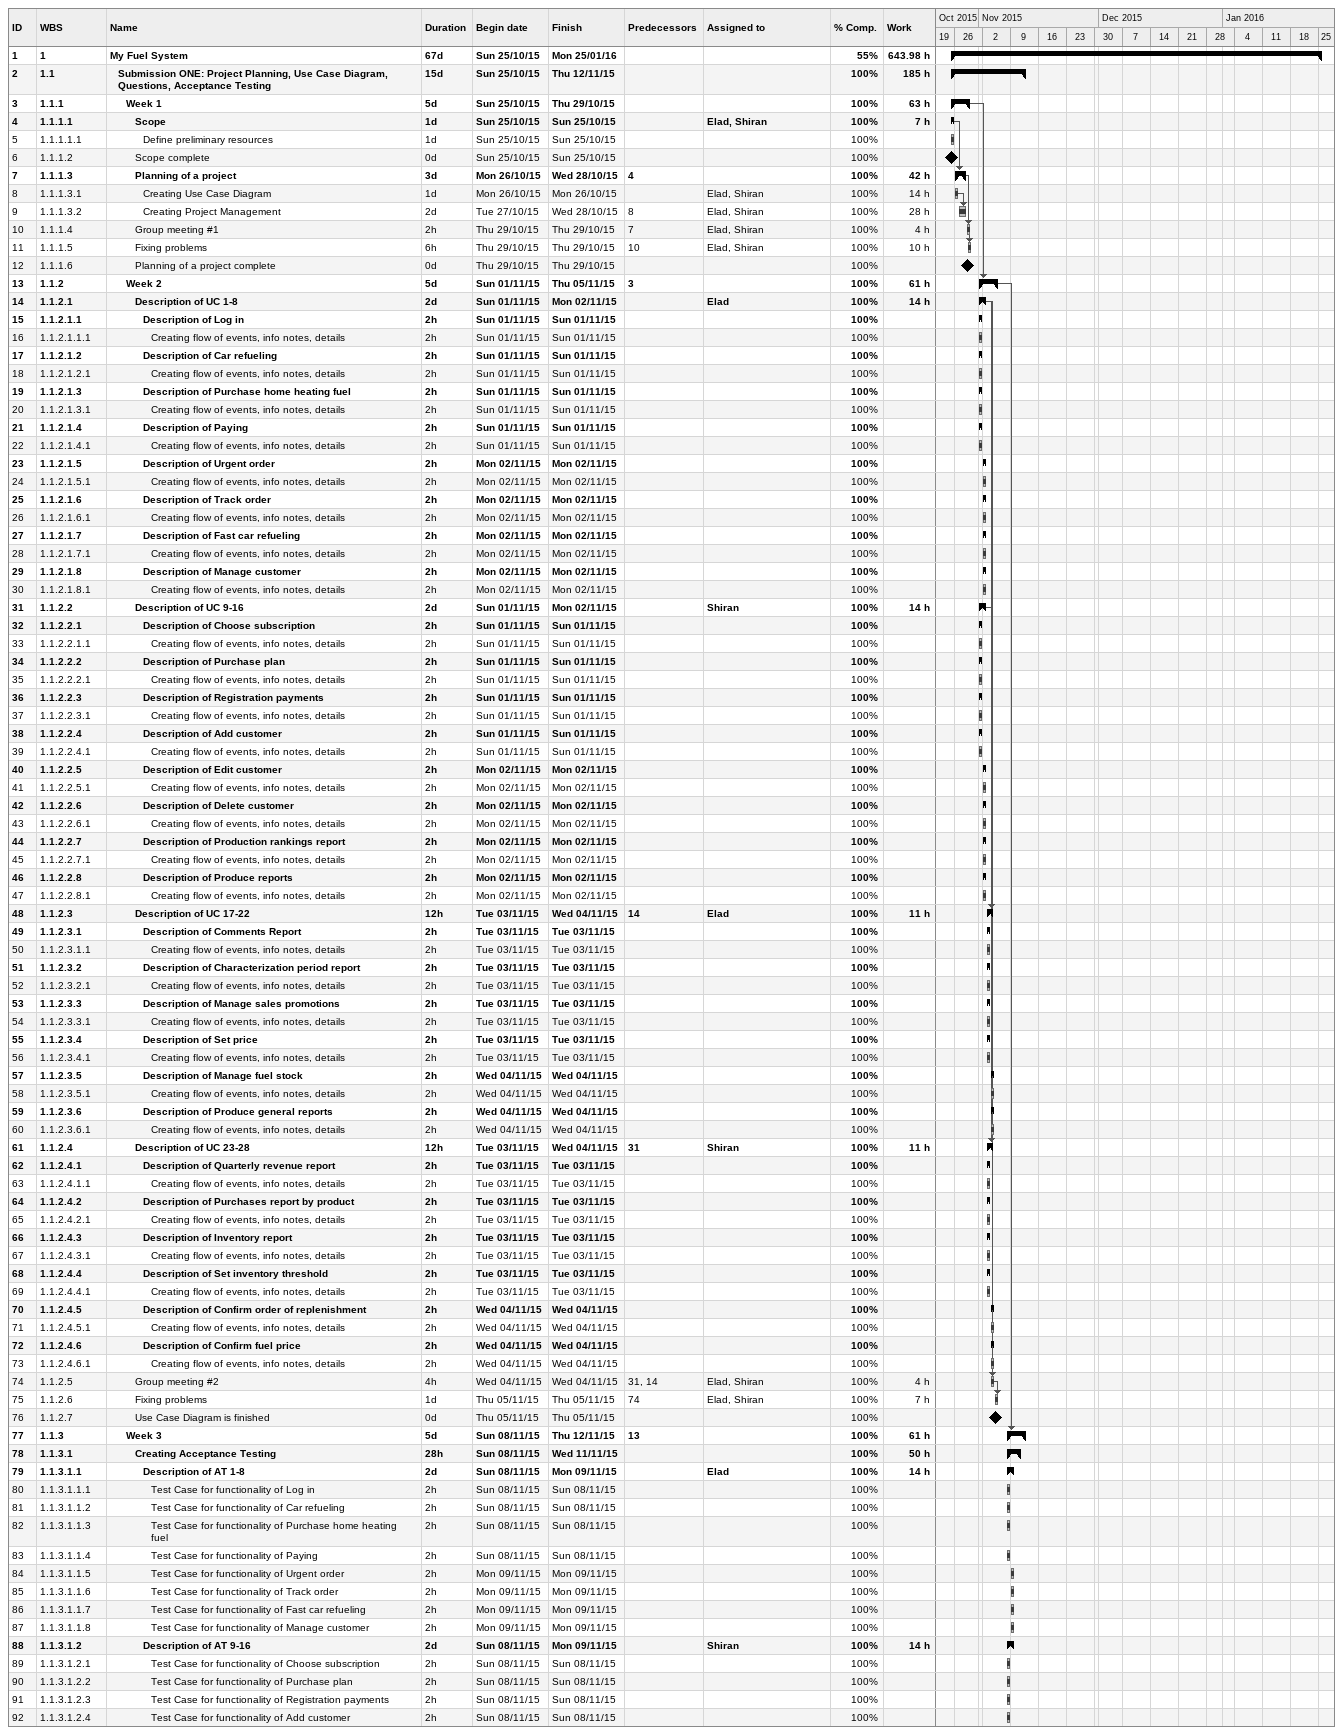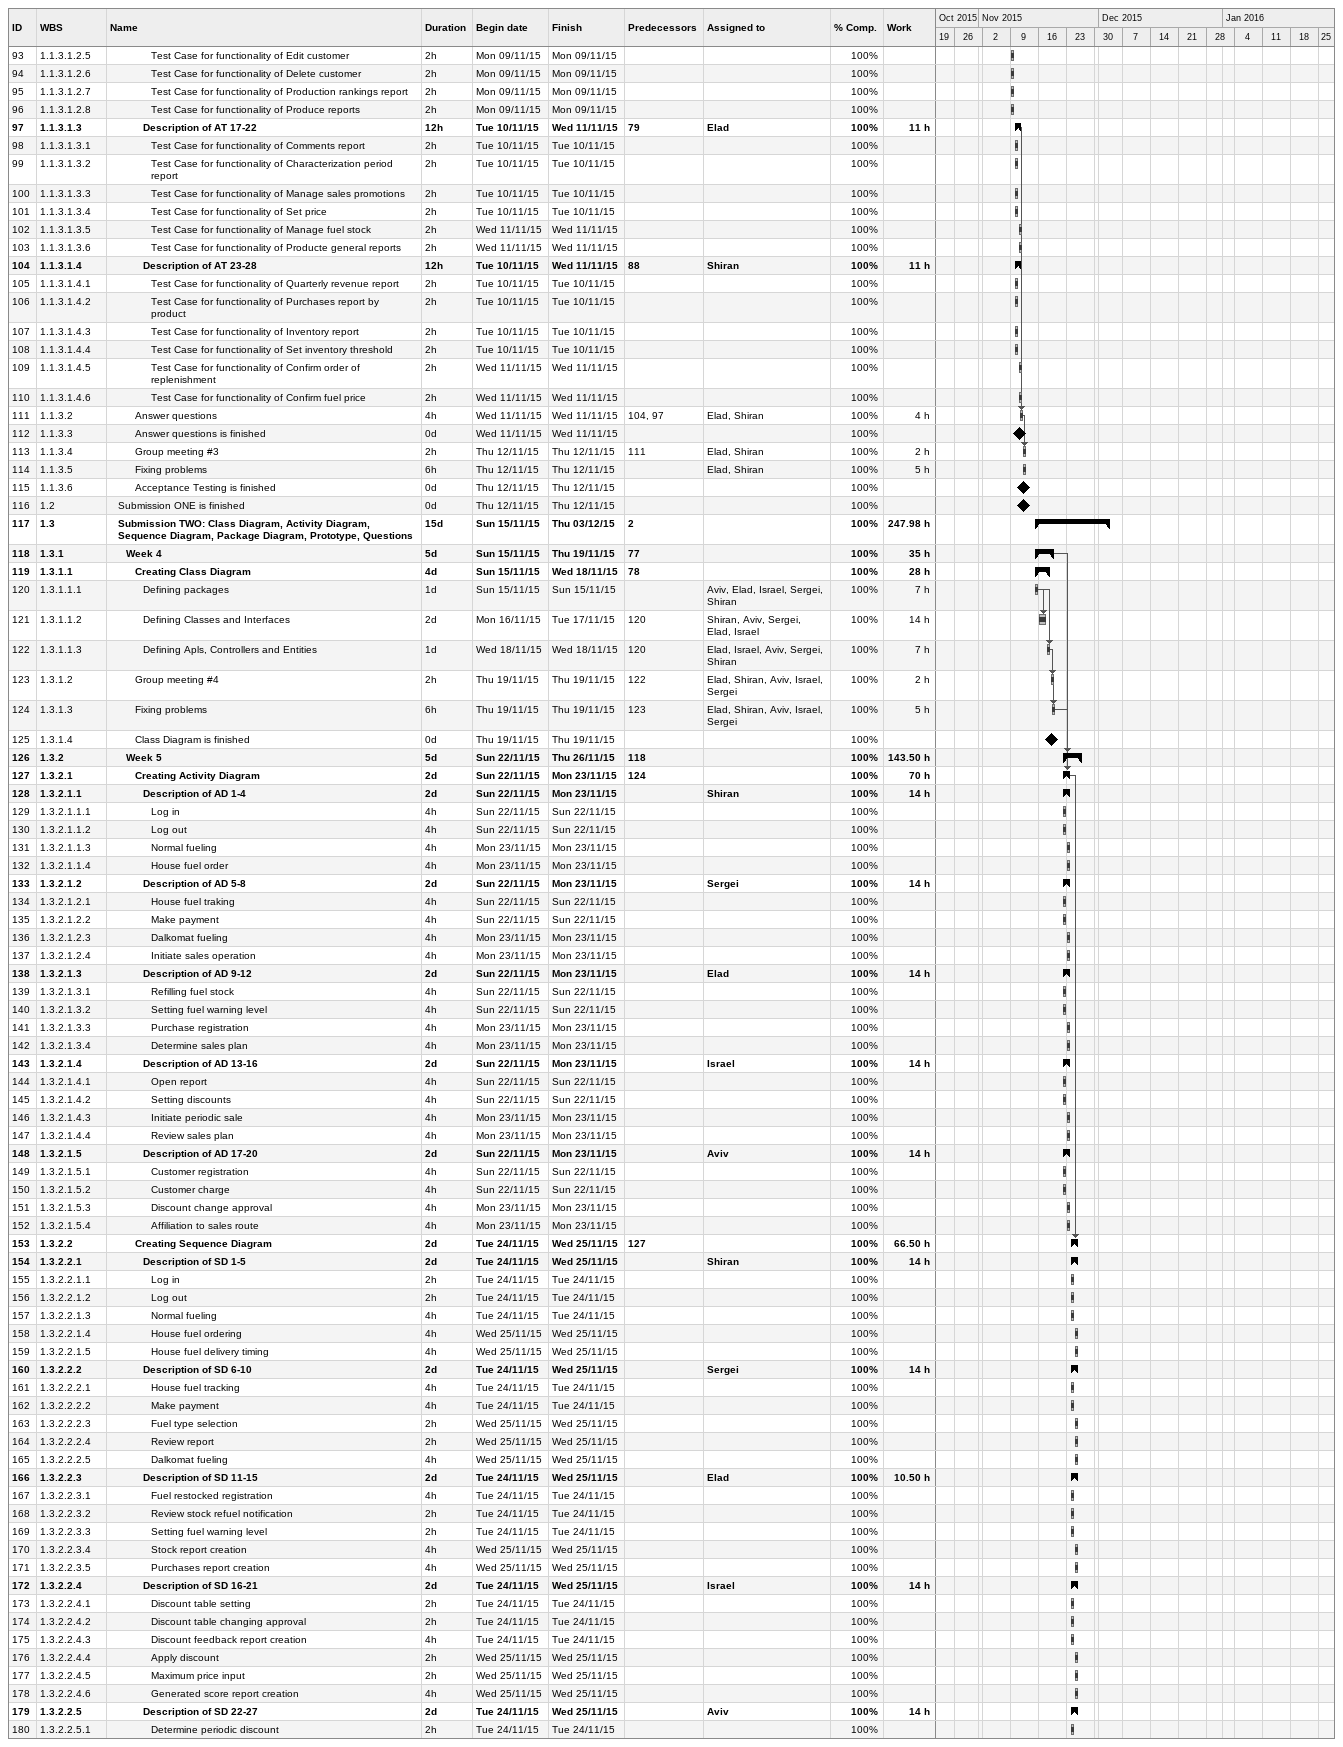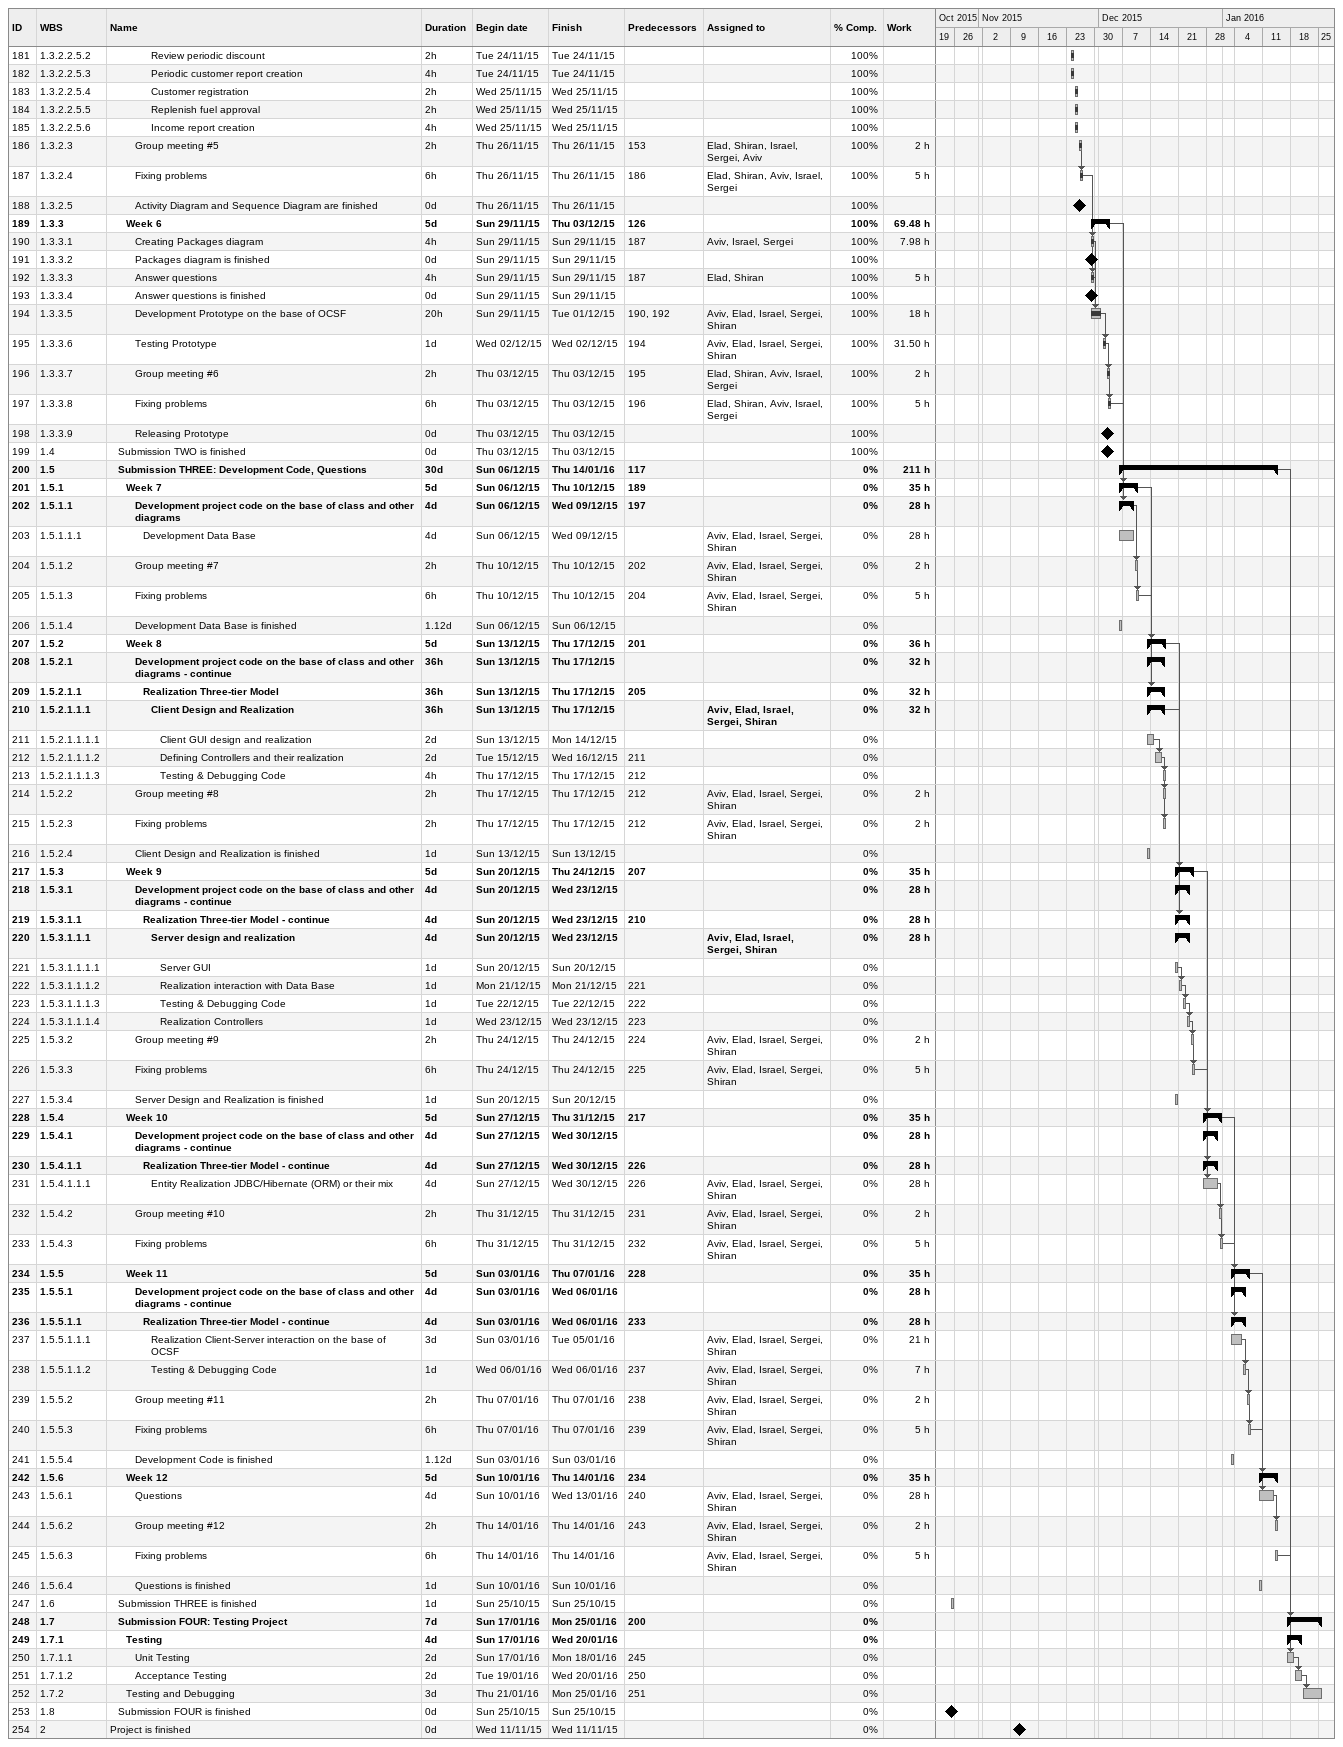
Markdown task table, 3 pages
| ID | WBS | Task | Duration | Start | Finish | Predecessors | Resources | % complete | Work (h) |
|---|---|---|---|---|---|---|---|---|---|
| 1 | 1 | **My Fuel System** | 67d | 2015-10-25 | 2016-01-25 |  |  | 55 | 643.98 |
| 2 | 1.1 | **Submission ONE: Project Planning, Use Case Diagram, Questions, Acceptance Testing** | 15d | 2015-10-25 | 2015-11-12 |  |  | 100 | 185 |
| 3 | 1.1.1 | **Week 1** | 5d | 2015-10-25 | 2015-10-29 |  |  | 100 | 63 |
| 4 | 1.1.1.1 | **Scope** | 1d | 2015-10-25 | 2015-10-25 |  | Elad, Shiran | 100 | 7 |
| 5 | 1.1.1.1.1 | Define preliminary resources | 1d | 2015-10-25 | 2015-10-25 |  |  | 100 |  |
| 6 | 1.1.1.2 | Scope complete | 0d | 2015-10-25 | 2015-10-25 |  |  | 100 |  |
| 7 | 1.1.1.3 | **Planning of a project** | 3d | 2015-10-26 | 2015-10-28 | 4 |  | 100 | 42 |
| 8 | 1.1.1.3.1 | Creating Use Case Diagram | 1d | 2015-10-26 | 2015-10-26 |  | Elad, Shiran | 100 | 14 |
| 9 | 1.1.1.3.2 | Creating Project Management | 2d | 2015-10-27 | 2015-10-28 | 8 | Elad, Shiran | 100 | 28 |
| 10 | 1.1.1.4 | Group meeting #1 | 2h | 2015-10-29 | 2015-10-29 | 7 | Elad, Shiran | 100 | 4 |
| 11 | 1.1.1.5 | Fixing problems | 6h | 2015-10-29 | 2015-10-29 | 10 | Elad, Shiran | 100 | 10 |
| 12 | 1.1.1.6 | Planning of a project complete | 0d | 2015-10-29 | 2015-10-29 |  |  | 100 |  |
| 13 | 1.1.2 | **Week 2** | 5d | 2015-11-01 | 2015-11-05 | 3 |  | 100 | 61 |
| 14 | 1.1.2.1 | **Description of UC 1-8** | 2d | 2015-11-01 | 2015-11-02 |  | Elad | 100 | 14 |
| 15 | 1.1.2.1.1 | **Description of Log in** | 2h | 2015-11-01 | 2015-11-01 |  |  | 100 |  |
| 16 | 1.1.2.1.1.1 | Creating flow of events, info notes, details | 2h | 2015-11-01 | 2015-11-01 |  |  | 100 |  |
| 17 | 1.1.2.1.2 | **Description of Car refueling** | 2h | 2015-11-01 | 2015-11-01 |  |  | 100 |  |
| 18 | 1.1.2.1.2.1 | Creating flow of events, info notes, details | 2h | 2015-11-01 | 2015-11-01 |  |  | 100 |  |
| 19 | 1.1.2.1.3 | **Description of Purchase home heating fuel** | 2h | 2015-11-01 | 2015-11-01 |  |  | 100 |  |
| 20 | 1.1.2.1.3.1 | Creating flow of events, info notes, details | 2h | 2015-11-01 | 2015-11-01 |  |  | 100 |  |
| 21 | 1.1.2.1.4 | **Description of Paying** | 2h | 2015-11-01 | 2015-11-01 |  |  | 100 |  |
| 22 | 1.1.2.1.4.1 | Creating flow of events, info notes, details | 2h | 2015-11-01 | 2015-11-01 |  |  | 100 |  |
| 23 | 1.1.2.1.5 | **Description of Urgent order** | 2h | 2015-11-02 | 2015-11-02 |  |  | 100 |  |
| 24 | 1.1.2.1.5.1 | Creating flow of events, info notes, details | 2h | 2015-11-02 | 2015-11-02 |  |  | 100 |  |
| 25 | 1.1.2.1.6 | **Description of Track order** | 2h | 2015-11-02 | 2015-11-02 |  |  | 100 |  |
| 26 | 1.1.2.1.6.1 | Creating flow of events, info notes, details | 2h | 2015-11-02 | 2015-11-02 |  |  | 100 |  |
| 27 | 1.1.2.1.7 | **Description of Fast car refueling** | 2h | 2015-11-02 | 2015-11-02 |  |  | 100 |  |
| 28 | 1.1.2.1.7.1 | Creating flow of events, info notes, details | 2h | 2015-11-02 | 2015-11-02 |  |  | 100 |  |
| 29 | 1.1.2.1.8 | **Description of Manage customer** | 2h | 2015-11-02 | 2015-11-02 |  |  | 100 |  |
| 30 | 1.1.2.1.8.1 | Creating flow of events, info notes, details | 2h | 2015-11-02 | 2015-11-02 |  |  | 100 |  |
| 31 | 1.1.2.2 | **Description of UC 9-16** | 2d | 2015-11-01 | 2015-11-02 |  | Shiran | 100 | 14 |
| 32 | 1.1.2.2.1 | **Description of Choose subscription** | 2h | 2015-11-01 | 2015-11-01 |  |  | 100 |  |
| 33 | 1.1.2.2.1.1 | Creating flow of events, info notes, details | 2h | 2015-11-01 | 2015-11-01 |  |  | 100 |  |
| 34 | 1.1.2.2.2 | **Description of Purchase plan** | 2h | 2015-11-01 | 2015-11-01 |  |  | 100 |  |
| 35 | 1.1.2.2.2.1 | Creating flow of events, info notes, details | 2h | 2015-11-01 | 2015-11-01 |  |  | 100 |  |
| 36 | 1.1.2.2.3 | **Description of Registration payments** | 2h | 2015-11-01 | 2015-11-01 |  |  | 100 |  |
| 37 | 1.1.2.2.3.1 | Creating flow of events, info notes, details | 2h | 2015-11-01 | 2015-11-01 |  |  | 100 |  |
| 38 | 1.1.2.2.4 | **Description of Add customer** | 2h | 2015-11-01 | 2015-11-01 |  |  | 100 |  |
| 39 | 1.1.2.2.4.1 | Creating flow of events, info notes, details | 2h | 2015-11-01 | 2015-11-01 |  |  | 100 |  |
| 40 | 1.1.2.2.5 | **Description of Edit customer** | 2h | 2015-11-02 | 2015-11-02 |  |  | 100 |  |
| 41 | 1.1.2.2.5.1 | Creating flow of events, info notes, details | 2h | 2015-11-02 | 2015-11-02 |  |  | 100 |  |
| 42 | 1.1.2.2.6 | **Description of Delete customer** | 2h | 2015-11-02 | 2015-11-02 |  |  | 100 |  |
| 43 | 1.1.2.2.6.1 | Creating flow of events, info notes, details | 2h | 2015-11-02 | 2015-11-02 |  |  | 100 |  |
| 44 | 1.1.2.2.7 | **Description of Production rankings report** | 2h | 2015-11-02 | 2015-11-02 |  |  | 100 |  |
| 45 | 1.1.2.2.7.1 | Creating flow of events, info notes, details | 2h | 2015-11-02 | 2015-11-02 |  |  | 100 |  |
| 46 | 1.1.2.2.8 | **Description of Produce reports** | 2h | 2015-11-02 | 2015-11-02 |  |  | 100 |  |
| 47 | 1.1.2.2.8.1 | Creating flow of events, info notes, details | 2h | 2015-11-02 | 2015-11-02 |  |  | 100 |  |
| 48 | 1.1.2.3 | **Description of UC 17-22** | 12h | 2015-11-03 | 2015-11-04 | 14 | Elad | 100 | 11 |
| 49 | 1.1.2.3.1 | **Description of Comments Report** | 2h | 2015-11-03 | 2015-11-03 |  |  | 100 |  |
| 50 | 1.1.2.3.1.1 | Creating flow of events, info notes, details | 2h | 2015-11-03 | 2015-11-03 |  |  | 100 |  |
| 51 | 1.1.2.3.2 | **Description of Characterization period report** | 2h | 2015-11-03 | 2015-11-03 |  |  | 100 |  |
| 52 | 1.1.2.3.2.1 | Creating flow of events, info notes, details | 2h | 2015-11-03 | 2015-11-03 |  |  | 100 |  |
| 53 | 1.1.2.3.3 | **Description of Manage sales promotions** | 2h | 2015-11-03 | 2015-11-03 |  |  | 100 |  |
| 54 | 1.1.2.3.3.1 | Creating flow of events, info notes, details | 2h | 2015-11-03 | 2015-11-03 |  |  | 100 |  |
| 55 | 1.1.2.3.4 | **Description of Set price** | 2h | 2015-11-03 | 2015-11-03 |  |  | 100 |  |
| 56 | 1.1.2.3.4.1 | Creating flow of events, info notes, details | 2h | 2015-11-03 | 2015-11-03 |  |  | 100 |  |
| 57 | 1.1.2.3.5 | **Description of Manage fuel stock** | 2h | 2015-11-04 | 2015-11-04 |  |  | 100 |  |
| 58 | 1.1.2.3.5.1 | Creating flow of events, info notes, details | 2h | 2015-11-04 | 2015-11-04 |  |  | 100 |  |
| 59 | 1.1.2.3.6 | **Description of Produce general reports** | 2h | 2015-11-04 | 2015-11-04 |  |  | 100 |  |
| 60 | 1.1.2.3.6.1 | Creating flow of events, info notes, details | 2h | 2015-11-04 | 2015-11-04 |  |  | 100 |  |
| 61 | 1.1.2.4 | **Description of UC 23-28** | 12h | 2015-11-03 | 2015-11-04 | 31 | Shiran | 100 | 11 |
| 62 | 1.1.2.4.1 | **Description of Quarterly revenue report** | 2h | 2015-11-03 | 2015-11-03 |  |  | 100 |  |
| 63 | 1.1.2.4.1.1 | Creating flow of events, info notes, details | 2h | 2015-11-03 | 2015-11-03 |  |  | 100 |  |
| 64 | 1.1.2.4.2 | **Description of Purchases report by product** | 2h | 2015-11-03 | 2015-11-03 |  |  | 100 |  |
| 65 | 1.1.2.4.2.1 | Creating flow of events, info notes, details | 2h | 2015-11-03 | 2015-11-03 |  |  | 100 |  |
| 66 | 1.1.2.4.3 | **Description of Inventory report** | 2h | 2015-11-03 | 2015-11-03 |  |  | 100 |  |
| 67 | 1.1.2.4.3.1 | Creating flow of events, info notes, details | 2h | 2015-11-03 | 2015-11-03 |  |  | 100 |  |
| 68 | 1.1.2.4.4 | **Description of Set inventory threshold** | 2h | 2015-11-03 | 2015-11-03 |  |  | 100 |  |
| 69 | 1.1.2.4.4.1 | Creating flow of events, info notes, details | 2h | 2015-11-03 | 2015-11-03 |  |  | 100 |  |
| 70 | 1.1.2.4.5 | **Description of Confirm order of replenishment** | 2h | 2015-11-04 | 2015-11-04 |  |  | 100 |  |
| 71 | 1.1.2.4.5.1 | Creating flow of events, info notes, details | 2h | 2015-11-04 | 2015-11-04 |  |  | 100 |  |
| 72 | 1.1.2.4.6 | **Description of Confirm fuel price** | 2h | 2015-11-04 | 2015-11-04 |  |  | 100 |  |
| 73 | 1.1.2.4.6.1 | Creating flow of events, info notes, details | 2h | 2015-11-04 | 2015-11-04 |  |  | 100 |  |
| 74 | 1.1.2.5 | Group meeting #2 | 4h | 2015-11-04 | 2015-11-04 | 31, 14 | Elad, Shiran | 100 | 4 |
| 75 | 1.1.2.6 | Fixing problems | 1d | 2015-11-05 | 2015-11-05 | 74 | Elad, Shiran | 100 | 7 |
| 76 | 1.1.2.7 | Use Case Diagram is finished | 0d | 2015-11-05 | 2015-11-05 |  |  | 100 |  |
| 77 | 1.1.3 | **Week 3** | 5d | 2015-11-08 | 2015-11-12 | 13 |  | 100 | 61 |
| 78 | 1.1.3.1 | **Creating Acceptance Testing** | 28h | 2015-11-08 | 2015-11-11 |  |  | 100 | 50 |
| 79 | 1.1.3.1.1 | **Description of AT 1-8** | 2d | 2015-11-08 | 2015-11-09 |  | Elad | 100 | 14 |
| 80 | 1.1.3.1.1.1 | Test Case for functionality of Log in | 2h | 2015-11-08 | 2015-11-08 |  |  | 100 |  |
| 81 | 1.1.3.1.1.2 | Test Case for functionality of Car refueling | 2h | 2015-11-08 | 2015-11-08 |  |  | 100 |  |
| 82 | 1.1.3.1.1.3 | Test Case for functionality of Purchase home heating fuel | 2h | 2015-11-08 | 2015-11-08 |  |  | 100 |  |
| 83 | 1.1.3.1.1.4 | Test Case for functionality of Paying | 2h | 2015-11-08 | 2015-11-08 |  |  | 100 |  |
| 84 | 1.1.3.1.1.5 | Test Case for functionality of Urgent order | 2h | 2015-11-09 | 2015-11-09 |  |  | 100 |  |
| 85 | 1.1.3.1.1.6 | Test Case for functionality of Track order | 2h | 2015-11-09 | 2015-11-09 |  |  | 100 |  |
| 86 | 1.1.3.1.1.7 | Test Case for functionality of Fast car refueling | 2h | 2015-11-09 | 2015-11-09 |  |  | 100 |  |
| 87 | 1.1.3.1.1.8 | Test Case for functionality of Manage customer | 2h | 2015-11-09 | 2015-11-09 |  |  | 100 |  |
| 88 | 1.1.3.1.2 | **Description of AT 9-16** | 2d | 2015-11-08 | 2015-11-09 |  | Shiran | 100 | 14 |
| 89 | 1.1.3.1.2.1 | Test Case for functionality of Choose subscription | 2h | 2015-11-08 | 2015-11-08 |  |  | 100 |  |
| 90 | 1.1.3.1.2.2 | Test Case for functionality of Purchase plan | 2h | 2015-11-08 | 2015-11-08 |  |  | 100 |  |
| 91 | 1.1.3.1.2.3 | Test Case for functionality of Registration payments | 2h | 2015-11-08 | 2015-11-08 |  |  | 100 |  |
| 92 | 1.1.3.1.2.4 | Test Case for functionality of Add customer | 2h | 2015-11-08 | 2015-11-08 |  |  | 100 |  |
| 93 | 1.1.3.1.2.5 | Test Case for functionality of Edit customer | 2h | 2015-11-09 | 2015-11-09 |  |  | 100 |  |
| 94 | 1.1.3.1.2.6 | Test Case for functionality of Delete customer | 2h | 2015-11-09 | 2015-11-09 |  |  | 100 |  |
| 95 | 1.1.3.1.2.7 | Test Case for functionality of Production rankings report | 2h | 2015-11-09 | 2015-11-09 |  |  | 100 |  |
| 96 | 1.1.3.1.2.8 | Test Case for functionality of Produce reports | 2h | 2015-11-09 | 2015-11-09 |  |  | 100 |  |
| 97 | 1.1.3.1.3 | **Description of AT 17-22** | 12h | 2015-11-10 | 2015-11-11 | 79 | Elad | 100 | 11 |
| 98 | 1.1.3.1.3.1 | Test Case for functionality of Comments report | 2h | 2015-11-10 | 2015-11-10 |  |  | 100 |  |
| 99 | 1.1.3.1.3.2 | Test Case for functionality of Characterization period report | 2h | 2015-11-10 | 2015-11-10 |  |  | 100 |  |
| 100 | 1.1.3.1.3.3 | Test Case for functionality of Manage sales promotions | 2h | 2015-11-10 | 2015-11-10 |  |  | 100 |  |
| 101 | 1.1.3.1.3.4 | Test Case for functionality of Set price | 2h | 2015-11-10 | 2015-11-10 |  |  | 100 |  |
| 102 | 1.1.3.1.3.5 | Test Case for functionality of Manage fuel stock | 2h | 2015-11-11 | 2015-11-11 |  |  | 100 |  |
| 103 | 1.1.3.1.3.6 | Test Case for functionality of Producte general reports | 2h | 2015-11-11 | 2015-11-11 |  |  | 100 |  |
| 104 | 1.1.3.1.4 | **Description of AT 23-28** | 12h | 2015-11-10 | 2015-11-11 | 88 | Shiran | 100 | 11 |
| 105 | 1.1.3.1.4.1 | Test Case for functionality of Quarterly revenue report | 2h | 2015-11-10 | 2015-11-10 |  |  | 100 |  |
| 106 | 1.1.3.1.4.2 | Test Case for functionality of Purchases report by product | 2h | 2015-11-10 | 2015-11-10 |  |  | 100 |  |
| 107 | 1.1.3.1.4.3 | Test Case for functionality of Inventory report | 2h | 2015-11-10 | 2015-11-10 |  |  | 100 |  |
| 108 | 1.1.3.1.4.4 | Test Case for functionality of Set inventory threshold | 2h | 2015-11-10 | 2015-11-10 |  |  | 100 |  |
| 109 | 1.1.3.1.4.5 | Test Case for functionality of Confirm order of replenishment | 2h | 2015-11-11 | 2015-11-11 |  |  | 100 |  |
| 110 | 1.1.3.1.4.6 | Test Case for functionality of Confirm fuel price | 2h | 2015-11-11 | 2015-11-11 |  |  | 100 |  |
| 111 | 1.1.3.2 | Answer questions | 4h | 2015-11-11 | 2015-11-11 | 104, 97 | Elad, Shiran | 100 | 4 |
| 112 | 1.1.3.3 | Answer questions is finished | 0d | 2015-11-11 | 2015-11-11 |  |  | 100 |  |
| 113 | 1.1.3.4 | Group meeting #3 | 2h | 2015-11-12 | 2015-11-12 | 111 | Elad, Shiran | 100 | 2 |
| 114 | 1.1.3.5 | Fixing problems | 6h | 2015-11-12 | 2015-11-12 |  | Elad, Shiran | 100 | 5 |
| 115 | 1.1.3.6 | Acceptance Testing is finished | 0d | 2015-11-12 | 2015-11-12 |  |  | 100 |  |
| 116 | 1.2 | Submission ONE is finished | 0d | 2015-11-12 | 2015-11-12 |  |  | 100 |  |
| 117 | 1.3 | **Submission TWO: Class Diagram, Activity Diagram, Sequence Diagram, Package Diagram, Prototype, Questions** | 15d | 2015-11-15 | 2015-12-03 | 2 |  | 100 | 247.98 |
| 118 | 1.3.1 | **Week 4** | 5d | 2015-11-15 | 2015-11-19 | 77 |  | 100 | 35 |
| 119 | 1.3.1.1 | **Creating Class Diagram** | 4d | 2015-11-15 | 2015-11-18 | 78 |  | 100 | 28 |
| 120 | 1.3.1.1.1 | Defining packages | 1d | 2015-11-15 | 2015-11-15 |  | Aviv, Elad, Israel, Sergei, Shiran | 100 | 7 |
| 121 | 1.3.1.1.2 | Defining Classes and Interfaces | 2d | 2015-11-16 | 2015-11-17 | 120 | Shiran, Aviv, Sergei, Elad, Israel | 100 | 14 |
| 122 | 1.3.1.1.3 | Defining Apls, Controllers and Entities | 1d | 2015-11-18 | 2015-11-18 | 120 | Elad, Israel, Aviv, Sergei, Shiran | 100 | 7 |
| 123 | 1.3.1.2 | Group meeting #4 | 2h | 2015-11-19 | 2015-11-19 | 122 | Elad, Shiran, Aviv, Israel, Sergei | 100 | 2 |
| 124 | 1.3.1.3 | Fixing problems | 6h | 2015-11-19 | 2015-11-19 | 123 | Elad, Shiran, Aviv, Israel, Sergei | 100 | 5 |
| 125 | 1.3.1.4 | Class Diagram is finished | 0d | 2015-11-19 | 2015-11-19 |  |  | 100 |  |
| 126 | 1.3.2 | **Week 5** | 5d | 2015-11-22 | 2015-11-26 | 118 |  | 100 | 143.50 |
| 127 | 1.3.2.1 | **Creating Activity Diagram** | 2d | 2015-11-22 | 2015-11-23 | 124 |  | 100 | 70 |
| 128 | 1.3.2.1.1 | **Description of AD 1-4** | 2d | 2015-11-22 | 2015-11-23 |  | Shiran | 100 | 14 |
| 129 | 1.3.2.1.1.1 | Log in | 4h | 2015-11-22 | 2015-11-22 |  |  | 100 |  |
| 130 | 1.3.2.1.1.2 | Log out | 4h | 2015-11-22 | 2015-11-22 |  |  | 100 |  |
| 131 | 1.3.2.1.1.3 | Normal fueling | 4h | 2015-11-23 | 2015-11-23 |  |  | 100 |  |
| 132 | 1.3.2.1.1.4 | House fuel order | 4h | 2015-11-23 | 2015-11-23 |  |  | 100 |  |
| 133 | 1.3.2.1.2 | **Description of AD 5-8** | 2d | 2015-11-22 | 2015-11-23 |  | Sergei | 100 | 14 |
| 134 | 1.3.2.1.2.1 | House fuel traking | 4h | 2015-11-22 | 2015-11-22 |  |  | 100 |  |
| 135 | 1.3.2.1.2.2 | Make payment | 4h | 2015-11-22 | 2015-11-22 |  |  | 100 |  |
| 136 | 1.3.2.1.2.3 | Dalkomat fueling | 4h | 2015-11-23 | 2015-11-23 |  |  | 100 |  |
| 137 | 1.3.2.1.2.4 | Initiate sales operation | 4h | 2015-11-23 | 2015-11-23 |  |  | 100 |  |
| 138 | 1.3.2.1.3 | **Description of AD 9-12** | 2d | 2015-11-22 | 2015-11-23 |  | Elad | 100 | 14 |
| 139 | 1.3.2.1.3.1 | Refilling fuel stock | 4h | 2015-11-22 | 2015-11-22 |  |  | 100 |  |
| 140 | 1.3.2.1.3.2 | Setting fuel warning level | 4h | 2015-11-22 | 2015-11-22 |  |  | 100 |  |
| 141 | 1.3.2.1.3.3 | Purchase registration | 4h | 2015-11-23 | 2015-11-23 |  |  | 100 |  |
| 142 | 1.3.2.1.3.4 | Determine sales plan | 4h | 2015-11-23 | 2015-11-23 |  |  | 100 |  |
| 143 | 1.3.2.1.4 | **Description of AD 13-16** | 2d | 2015-11-22 | 2015-11-23 |  | Israel | 100 | 14 |
| 144 | 1.3.2.1.4.1 | Open report | 4h | 2015-11-22 | 2015-11-22 |  |  | 100 |  |
| 145 | 1.3.2.1.4.2 | Setting discounts | 4h | 2015-11-22 | 2015-11-22 |  |  | 100 |  |
| 146 | 1.3.2.1.4.3 | Initiate periodic sale | 4h | 2015-11-23 | 2015-11-23 |  |  | 100 |  |
| 147 | 1.3.2.1.4.4 | Review sales plan | 4h | 2015-11-23 | 2015-11-23 |  |  | 100 |  |
| 148 | 1.3.2.1.5 | **Description of AD 17-20** | 2d | 2015-11-22 | 2015-11-23 |  | Aviv | 100 | 14 |
| 149 | 1.3.2.1.5.1 | Customer registration | 4h | 2015-11-22 | 2015-11-22 |  |  | 100 |  |
| 150 | 1.3.2.1.5.2 | Customer charge | 4h | 2015-11-22 | 2015-11-22 |  |  | 100 |  |
| 151 | 1.3.2.1.5.3 | Discount change approval | 4h | 2015-11-23 | 2015-11-23 |  |  | 100 |  |
| 152 | 1.3.2.1.5.4 | Affiliation to sales route | 4h | 2015-11-23 | 2015-11-23 |  |  | 100 |  |
| 153 | 1.3.2.2 | **Creating Sequence Diagram** | 2d | 2015-11-24 | 2015-11-25 | 127 |  | 100 | 66.50 |
| 154 | 1.3.2.2.1 | **Description of SD 1-5** | 2d | 2015-11-24 | 2015-11-25 |  | Shiran | 100 | 14 |
| 155 | 1.3.2.2.1.1 | Log in | 2h | 2015-11-24 | 2015-11-24 |  |  | 100 |  |
| 156 | 1.3.2.2.1.2 | Log out | 2h | 2015-11-24 | 2015-11-24 |  |  | 100 |  |
| 157 | 1.3.2.2.1.3 | Normal fueling | 4h | 2015-11-24 | 2015-11-24 |  |  | 100 |  |
| 158 | 1.3.2.2.1.4 | House fuel ordering | 4h | 2015-11-25 | 2015-11-25 |  |  | 100 |  |
| 159 | 1.3.2.2.1.5 | House fuel delivery timing | 4h | 2015-11-25 | 2015-11-25 |  |  | 100 |  |
| 160 | 1.3.2.2.2 | **Description of SD 6-10** | 2d | 2015-11-24 | 2015-11-25 |  | Sergei | 100 | 14 |
| 161 | 1.3.2.2.2.1 | House fuel tracking | 4h | 2015-11-24 | 2015-11-24 |  |  | 100 |  |
| 162 | 1.3.2.2.2.2 | Make payment | 4h | 2015-11-24 | 2015-11-24 |  |  | 100 |  |
| 163 | 1.3.2.2.2.3 | Fuel type selection | 2h | 2015-11-25 | 2015-11-25 |  |  | 100 |  |
| 164 | 1.3.2.2.2.4 | Review report | 2h | 2015-11-25 | 2015-11-25 |  |  | 100 |  |
| 165 | 1.3.2.2.2.5 | Dalkomat fueling | 4h | 2015-11-25 | 2015-11-25 |  |  | 100 |  |
| 166 | 1.3.2.2.3 | **Description of SD 11-15** | 2d | 2015-11-24 | 2015-11-25 |  | Elad | 100 | 10.50 |
| 167 | 1.3.2.2.3.1 | Fuel restocked registration | 4h | 2015-11-24 | 2015-11-24 |  |  | 100 |  |
| 168 | 1.3.2.2.3.2 | Review stock refuel notification | 2h | 2015-11-24 | 2015-11-24 |  |  | 100 |  |
| 169 | 1.3.2.2.3.3 | Setting fuel warning level | 2h | 2015-11-24 | 2015-11-24 |  |  | 100 |  |
| 170 | 1.3.2.2.3.4 | Stock report creation | 4h | 2015-11-25 | 2015-11-25 |  |  | 100 |  |
| 171 | 1.3.2.2.3.5 | Purchases report creation | 4h | 2015-11-25 | 2015-11-25 |  |  | 100 |  |
| 172 | 1.3.2.2.4 | **Description of SD 16-21** | 2d | 2015-11-24 | 2015-11-25 |  | Israel | 100 | 14 |
| 173 | 1.3.2.2.4.1 | Discount table setting | 2h | 2015-11-24 | 2015-11-24 |  |  | 100 |  |
| 174 | 1.3.2.2.4.2 | Discount table changing approval | 2h | 2015-11-24 | 2015-11-24 |  |  | 100 |  |
| 175 | 1.3.2.2.4.3 | Discount feedback report creation | 4h | 2015-11-24 | 2015-11-24 |  |  | 100 |  |
| 176 | 1.3.2.2.4.4 | Apply discount | 2h | 2015-11-25 | 2015-11-25 |  |  | 100 |  |
| 177 | 1.3.2.2.4.5 | Maximum price input | 2h | 2015-11-25 | 2015-11-25 |  |  | 100 |  |
| 178 | 1.3.2.2.4.6 | Generated score report creation | 4h | 2015-11-25 | 2015-11-25 |  |  | 100 |  |
| 179 | 1.3.2.2.5 | **Description of SD 22-27** | 2d | 2015-11-24 | 2015-11-25 |  | Aviv | 100 | 14 |
| 180 | 1.3.2.2.5.1 | Determine periodic discount | 2h | 2015-11-24 | 2015-11-24 |  |  | 100 |  |
| 181 | 1.3.2.2.5.2 | Review periodic discount | 2h | 2015-11-24 | 2015-11-24 |  |  | 100 |  |
| 182 | 1.3.2.2.5.3 | Periodic customer report creation | 4h | 2015-11-24 | 2015-11-24 |  |  | 100 |  |
| 183 | 1.3.2.2.5.4 | Customer registration | 2h | 2015-11-25 | 2015-11-25 |  |  | 100 |  |
| 184 | 1.3.2.2.5.5 | Replenish fuel approval | 2h | 2015-11-25 | 2015-11-25 |  |  | 100 |  |
| 185 | 1.3.2.2.5.6 | Income report creation | 4h | 2015-11-25 | 2015-11-25 |  |  | 100 |  |
| 186 | 1.3.2.3 | Group meeting #5 | 2h | 2015-11-26 | 2015-11-26 | 153 | Elad, Shiran, Israel, Sergei, Aviv | 100 | 2 |
| 187 | 1.3.2.4 | Fixing problems | 6h | 2015-11-26 | 2015-11-26 | 186 | Elad, Shiran, Aviv, Israel, Sergei | 100 | 5 |
| 188 | 1.3.2.5 | Activity Diagram and Sequence Diagram are finished | 0d | 2015-11-26 | 2015-11-26 |  |  | 100 |  |
| 189 | 1.3.3 | **Week 6** | 5d | 2015-11-29 | 2015-12-03 | 126 |  | 100 | 69.48 |
| 190 | 1.3.3.1 | Creating Packages diagram | 4h | 2015-11-29 | 2015-11-29 | 187 | Aviv, Israel, Sergei | 100 | 7.98 |
| 191 | 1.3.3.2 | Packages diagram is finished | 0d | 2015-11-29 | 2015-11-29 |  |  | 100 |  |
| 192 | 1.3.3.3 | Answer questions | 4h | 2015-11-29 | 2015-11-29 | 187 | Elad, Shiran | 100 | 5 |
| 193 | 1.3.3.4 | Answer questions is finished | 0d | 2015-11-29 | 2015-11-29 |  |  | 100 |  |
| 194 | 1.3.3.5 | Development Prototype on the base of OCSF | 20h | 2015-11-29 | 2015-12-01 | 190, 192 | Aviv, Elad, Israel, Sergei, Shiran | 100 | 18 |
| 195 | 1.3.3.6 | Testing Prototype | 1d | 2015-12-02 | 2015-12-02 | 194 | Aviv, Elad, Israel, Sergei, Shiran | 100 | 31.50 |
| 196 | 1.3.3.7 | Group meeting #6 | 2h | 2015-12-03 | 2015-12-03 | 195 | Elad, Shiran, Aviv, Israel, Sergei | 100 | 2 |
| 197 | 1.3.3.8 | Fixing problems | 6h | 2015-12-03 | 2015-12-03 | 196 | Elad, Shiran, Aviv, Israel, Sergei | 100 | 5 |
| 198 | 1.3.3.9 | Releasing Prototype | 0d | 2015-12-03 | 2015-12-03 |  |  | 100 |  |
| 199 | 1.4 | Submission TWO is finished | 0d | 2015-12-03 | 2015-12-03 |  |  | 100 |  |
| 200 | 1.5 | **Submission THREE: Development Code, Questions** | 30d | 2015-12-06 | 2016-01-14 | 117 |  | 0 | 211 |
| 201 | 1.5.1 | **Week 7** | 5d | 2015-12-06 | 2015-12-10 | 189 |  | 0 | 35 |
| 202 | 1.5.1.1 | **Development project code on the base of class and other diagrams** | 4d | 2015-12-06 | 2015-12-09 | 197 |  | 0 | 28 |
| 203 | 1.5.1.1.1 | Development Data Base | 4d | 2015-12-06 | 2015-12-09 |  | Aviv, Elad, Israel, Sergei, Shiran | 0 | 28 |
| 204 | 1.5.1.2 | Group meeting #7 | 2h | 2015-12-10 | 2015-12-10 | 202 | Aviv, Elad, Israel, Sergei, Shiran | 0 | 2 |
| 205 | 1.5.1.3 | Fixing problems | 6h | 2015-12-10 | 2015-12-10 | 204 | Aviv, Elad, Israel, Sergei, Shiran | 0 | 5 |
| 206 | 1.5.1.4 | Development Data Base is finished | 1.12d | 2015-12-06 | 2015-12-06 |  |  | 0 |  |
| 207 | 1.5.2 | **Week 8** | 5d | 2015-12-13 | 2015-12-17 | 201 |  | 0 | 36 |
| 208 | 1.5.2.1 | **Development project code on the base of class and other diagrams - continue** | 36h | 2015-12-13 | 2015-12-17 |  |  | 0 | 32 |
| 209 | 1.5.2.1.1 | **Realization Three-tier Model** | 36h | 2015-12-13 | 2015-12-17 | 205 |  | 0 | 32 |
| 210 | 1.5.2.1.1.1 | **Client Design and Realization** | 36h | 2015-12-13 | 2015-12-17 |  | Aviv, Elad, Israel, Sergei, Shiran | 0 | 32 |
| 211 | 1.5.2.1.1.1.1 | Client GUI design and realization | 2d | 2015-12-13 | 2015-12-14 |  |  | 0 |  |
| 212 | 1.5.2.1.1.1.2 | Defining Controllers and their realization | 2d | 2015-12-15 | 2015-12-16 | 211 |  | 0 |  |
| 213 | 1.5.2.1.1.1.3 | Testing & Debugging Code | 4h | 2015-12-17 | 2015-12-17 | 212 |  | 0 |  |
| 214 | 1.5.2.2 | Group meeting #8 | 2h | 2015-12-17 | 2015-12-17 | 212 | Aviv, Elad, Israel, Sergei, Shiran | 0 | 2 |
| 215 | 1.5.2.3 | Fixing problems | 2h | 2015-12-17 | 2015-12-17 | 212 | Aviv, Elad, Israel, Sergei, Shiran | 0 | 2 |
| 216 | 1.5.2.4 | Client Design and Realization is finished | 1d | 2015-12-13 | 2015-12-13 |  |  | 0 |  |
| 217 | 1.5.3 | **Week 9** | 5d | 2015-12-20 | 2015-12-24 | 207 |  | 0 | 35 |
| 218 | 1.5.3.1 | **Development project code on the base of class and other diagrams - continue** | 4d | 2015-12-20 | 2015-12-23 |  |  | 0 | 28 |
| 219 | 1.5.3.1.1 | **Realization Three-tier Model - continue** | 4d | 2015-12-20 | 2015-12-23 | 210 |  | 0 | 28 |
| 220 | 1.5.3.1.1.1 | **Server design and realization** | 4d | 2015-12-20 | 2015-12-23 |  | Aviv, Elad, Israel, Sergei, Shiran | 0 | 28 |
| 221 | 1.5.3.1.1.1.1 | Server GUI | 1d | 2015-12-20 | 2015-12-20 |  |  | 0 |  |
| 222 | 1.5.3.1.1.1.2 | Realization interaction with Data Base | 1d | 2015-12-21 | 2015-12-21 | 221 |  | 0 |  |
| 223 | 1.5.3.1.1.1.3 | Testing & Debugging Code | 1d | 2015-12-22 | 2015-12-22 | 222 |  | 0 |  |
| 224 | 1.5.3.1.1.1.4 | Realization Controllers | 1d | 2015-12-23 | 2015-12-23 | 223 |  | 0 |  |
| 225 | 1.5.3.2 | Group meeting #9 | 2h | 2015-12-24 | 2015-12-24 | 224 | Aviv, Elad, Israel, Sergei, Shiran | 0 | 2 |
| 226 | 1.5.3.3 | Fixing problems | 6h | 2015-12-24 | 2015-12-24 | 225 | Aviv, Elad, Israel, Sergei, Shiran | 0 | 5 |
| 227 | 1.5.3.4 | Server Design and Realization is finished | 1d | 2015-12-20 | 2015-12-20 |  |  | 0 |  |
| 228 | 1.5.4 | **Week 10** | 5d | 2015-12-27 | 2015-12-31 | 217 |  | 0 | 35 |
| 229 | 1.5.4.1 | **Development project code on the base of class and other diagrams - continue** | 4d | 2015-12-27 | 2015-12-30 |  |  | 0 | 28 |
| 230 | 1.5.4.1.1 | **Realization Three-tier Model - continue** | 4d | 2015-12-27 | 2015-12-30 | 226 |  | 0 | 28 |
| 231 | 1.5.4.1.1.1 | Entity Realization JDBC/Hibernate (ORM) or their mix | 4d | 2015-12-27 | 2015-12-30 | 226 | Aviv, Elad, Israel, Sergei, Shiran | 0 | 28 |
| 232 | 1.5.4.2 | Group meeting #10 | 2h | 2015-12-31 | 2015-12-31 | 231 | Aviv, Elad, Israel, Sergei, Shiran | 0 | 2 |
| 233 | 1.5.4.3 | Fixing problems | 6h | 2015-12-31 | 2015-12-31 | 232 | Aviv, Elad, Israel, Sergei, Shiran | 0 | 5 |
| 234 | 1.5.5 | **Week 11** | 5d | 2016-01-03 | 2016-01-07 | 228 |  | 0 | 35 |
| 235 | 1.5.5.1 | **Development project code on the base of class and other diagrams - continue** | 4d | 2016-01-03 | 2016-01-06 |  |  | 0 | 28 |
| 236 | 1.5.5.1.1 | **Realization Three-tier Model - continue** | 4d | 2016-01-03 | 2016-01-06 | 233 |  | 0 | 28 |
| 237 | 1.5.5.1.1.1 | Realization Client-Server interaction on the base of OCSF | 3d | 2016-01-03 | 2016-01-05 |  | Aviv, Elad, Israel, Sergei, Shiran | 0 | 21 |
| 238 | 1.5.5.1.1.2 | Testing & Debugging Code | 1d | 2016-01-06 | 2016-01-06 | 237 | Aviv, Elad, Israel, Sergei, Shiran | 0 | 7 |
| 239 | 1.5.5.2 | Group meeting #11 | 2h | 2016-01-07 | 2016-01-07 | 238 | Aviv, Elad, Israel, Sergei, Shiran | 0 | 2 |
| 240 | 1.5.5.3 | Fixing problems | 6h | 2016-01-07 | 2016-01-07 | 239 | Aviv, Elad, Israel, Sergei, Shiran | 0 | 5 |
| 241 | 1.5.5.4 | Development Code is finished | 1.12d | 2016-01-03 | 2016-01-03 |  |  | 0 |  |
| 242 | 1.5.6 | **Week 12** | 5d | 2016-01-10 | 2016-01-14 | 234 |  | 0 | 35 |
| 243 | 1.5.6.1 | Questions | 4d | 2016-01-10 | 2016-01-13 | 240 | Aviv, Elad, Israel, Sergei, Shiran | 0 | 28 |
| 244 | 1.5.6.2 | Group meeting #12 | 2h | 2016-01-14 | 2016-01-14 | 243 | Aviv, Elad, Israel, Sergei, Shiran | 0 | 2 |
| 245 | 1.5.6.3 | Fixing problems | 6h | 2016-01-14 | 2016-01-14 |  | Aviv, Elad, Israel, Sergei, Shiran | 0 | 5 |
| 246 | 1.5.6.4 | Questions is finished | 1d | 2016-01-10 | 2016-01-10 |  |  | 0 |  |
| 247 | 1.6 | Submission THREE is finished | 1d | 2015-10-25 | 2015-10-25 |  |  | 0 |  |
| 248 | 1.7 | **Submission FOUR: Testing Project** | 7d | 2016-01-17 | 2016-01-25 | 200 |  | 0 |  |
| 249 | 1.7.1 | **Testing** | 4d | 2016-01-17 | 2016-01-20 |  |  | 0 |  |
| 250 | 1.7.1.1 | Unit Testing | 2d | 2016-01-17 | 2016-01-18 | 245 |  | 0 |  |
| 251 | 1.7.1.2 | Acceptance Testing | 2d | 2016-01-19 | 2016-01-20 | 250 |  | 0 |  |
| 252 | 1.7.2 | Testing and Debugging | 3d | 2016-01-21 | 2016-01-25 | 251 |  | 0 |  |
| 253 | 1.8 | Submission FOUR is finished | 0d | 2015-10-25 | 2015-10-25 |  |  | 0 |  |
| 254 | 2 | Project is finished | 0d | 2015-11-11 | 2015-11-11 |  |  | 0 |  |
